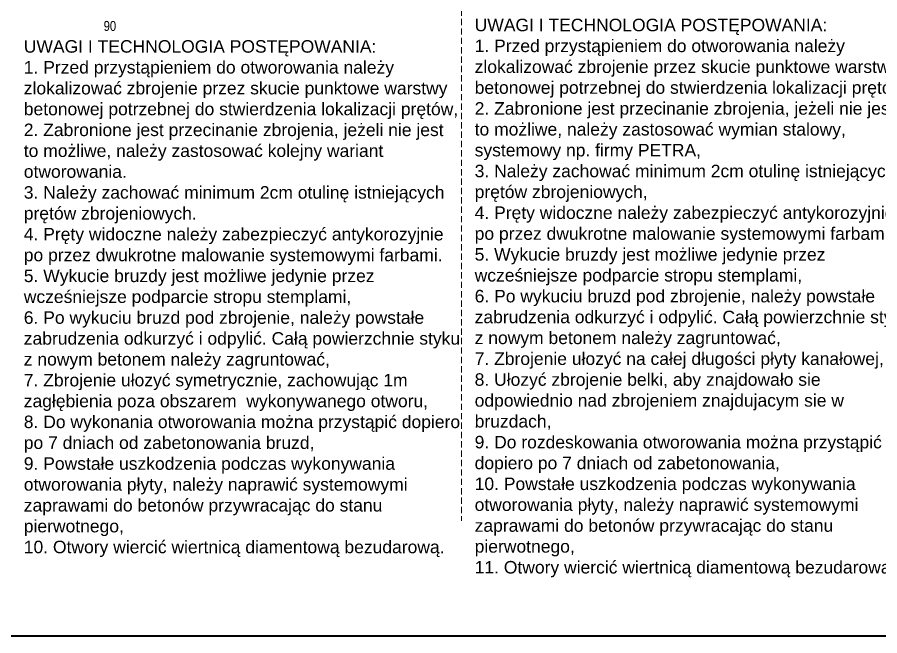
# Model space of a CAD drawing. Header units: millimetres. Extents: x 647 to 146539, y -131215 to 59.
# Drawn here: x 90365 to 93810, y -32638 to -30166 of the extents above; entities that cross this region are included whole.
import ezdxf
from ezdxf.enums import TextEntityAlignment as Align

# ---------------------------------------------------------------- set-up
doc = ezdxf.new("R2010")
doc.units = ezdxf.units.MM
doc.linetypes.add('DASHED', pattern=[0.75, 0.5, -0.25])
for name, color, linetype, lineweight in [('e-cad_opisy', 2, 'Continuous', 18), ('G-Bloki', 221, 'Continuous', 5), ('G-Przerywana', 8, 'DASHED', 15), ('G-Ramka', 5, 'Continuous', 40), ('Opis', 2, 'Continuous', 0)]:
    doc.layers.add(name, color=color, linetype=linetype, lineweight=lineweight)
doc.styles.add('1do50-GG', font='arial.ttf', dxfattribs={"height": 125})
doc.styles.add('e-cad_1', font='arial.ttf')

# ---------------------------------------------------------------- blocks, each defined once
blk = doc.blocks.new('*U651')
at = {"layer": 'G-Ramka', "color": 5}
blk.add_lwpolyline([(25, 282), (25, 5), (561.23, 5), (561.23, 282)], close=True, dxfattribs=at)

msp = doc.modelspace()

# ---------------------------------------------------------------- linework, layer by layer
at = {"layer": 'G-Przerywana', "ltscale": 50}
msp.add_line((92140.04, -27098.15), (92140.04, -32178.98), dxfattribs=at)

# ---------------------------------------------------------------- block references
at = {"layer": 'G-Bloki', "ltscale": 0.8, "xscale": 20, "yscale": 20, "zscale": 20}
msp.add_blockref('*U651', (87691.4, -32738.15), dxfattribs=at)

# ---------------------------------------------------------------- texts
at = {"layer": 'e-cad_opisy', "ltscale": 0.8, "style": 'e-cad_1', "width": 0.8}
msp.add_text('90', height=40, rotation=359.99979, dxfattribs=at).set_placement((90734.94, -30201.04), align=Align.MIDDLE_CENTER)
at = {"layer": 'Opis', "linetype": 'Continuous', "char_height": 50, "width": 1749.052, "attachment_point": 1, "style": '1do50-GG'}
for s, insert in [('{\\A1;UWAGI I TECHNOLOGIA POSTĘPOWANIA:}\\P{\\A1;1. Przed przystąpieniem do otworowania należy }{\\A1;zlokalizować zbrojenie przez skucie punktowe warstwy }{\\A1;betonowej potrzebnej do stwierdzenia lokalizacji prętów,}\\P{\\A1;\\C2;2. Zabronione jest przecinanie zbrojenia, jeżeli nie jest }{\\A1;\\C2;to możliwe, należy zastosować wymian stalowy, }{\\A1;\\C2;systemowy np. firmy PETRA,}\\P{\\A1;\\C2;3. Należy zachować minimum 2cm otulinę istniejących }{\\A1;\\C2;prętów zbrojeniowych, }\\P{\\A1;\\C2;4. Pręty widoczne należy zabezpieczyć antykorozyjnie }{\\A1;\\C2;po przez dwukrotne malowanie systemowymi farbami,}\\P{\\A1;\\C2;5. Wykucie bruzdy jest możliwe jedynie przez }{\\A1;\\C2;wcześniejsze podparcie stropu stemplami,}\\P{\\A1;\\C2;6. Po wykuciu bruzd pod zbrojenie, należy powstałe }{\\A1;\\C2;zabrudzenia odkurzyć i odpylić. Całą powierzchnie styku }{\\A1;\\C2;z nowym betonem należy zagruntować,}\\P{\\A1;\\C2;7. Zbrojenie ułozyć na całej długości płyty kanałowej,}\\P{\\A1;\\C2;8. Ułozyć zbrojenie belki, aby znajdowało sie }{\\A1;\\C2;odpowiednio nad zbrojeniem znajdujacym sie w }{\\A1;\\C2;bruzdach, }\\P{\\A1;\\C2;9. Do rozdeskowania otworowania można przystąpić }{\\A1;\\C2;dopiero po 7 dniach od zabetonowania,}\\P{\\A1;\\C2;10. Powstałe uszkodzenia podczas wykonywania }{\\A1;\\C2;otworowania płyty, należy naprawić systemowymi }{\\A1;\\C2;zaprawami do betonów przywracając do stanu }{\\A1;\\C2;pierwotnego,}\\P{\\A1;\\C2;11. Otwory wiercić wiertnicą diamentową bezudarową.}', (92192.19, -30172.21)), ('{\\A1;UWAGI I TECHNOLOGIA POSTĘPOWANIA:}\\P{\\A1;1. Przed przystąpieniem do otworowania należy }{\\A1;zlokalizować zbrojenie przez skucie punktowe warstwy }{\\A1;betonowej potrzebnej do stwierdzenia lokalizacji prętów,}\\P{\\A1;\\C2;2. Zabronione jest przecinanie zbrojenia, jeżeli nie jest }{\\A1;\\C2;to możliwe, należy zastosować kolejny wariant }{\\A1;\\C2;otworowania.}\\P{\\A1;\\C2;3. Należy zachować minimum 2cm otulinę istniejących }{\\A1;\\C2;prętów zbrojeniowych. }\\P{\\A1;\\C2;4. Pręty widoczne należy zabezpieczyć antykorozyjnie }{\\A1;\\C2;po przez dwukrotne malowanie systemowymi farbami.}\\P{\\A1;\\C2;5. Wykucie bruzdy jest możliwe jedynie przez }{\\A1;\\C2;wcześniejsze podparcie stropu stemplami,}\\P{\\A1;\\C2;6. Po wykuciu bruzd pod zbrojenie, należy powstałe }{\\A1;\\C2;zabrudzenia odkurzyć i odpylić. Całą powierzchnie styku }{\\A1;\\C2;z nowym betonem należy zagruntować,}\\P{\\A1;\\C2;7. Zbrojenie ułozyć symetrycznie, zachowując 1m }{\\A1;\\C2;zagłębienia poza obszarem  wykonywanego otworu,}\\P{\\A1;\\C2;8. Do wykonania otworowania można przystąpić dopiero }{\\A1;\\C2;po 7 dniach od zabetonowania bruzd,}\\P{\\A1;\\C2;9. Powstałe uszkodzenia podczas wykonywania }{\\A1;\\C2;otworowania płyty, należy naprawić systemowymi }{\\A1;\\C2;zaprawami do betonów przywracając do stanu }{\\A1;\\C2;pierwotnego,}\\P{\\A1;\\C2;10. Otwory wiercić wiertnicą diamentową bezudarową.}', (90390.99, -30257.87))]:
    msp.add_mtext(s, dxfattribs=dict(at, insert=insert))

doc.saveas('drawing.dxf')
